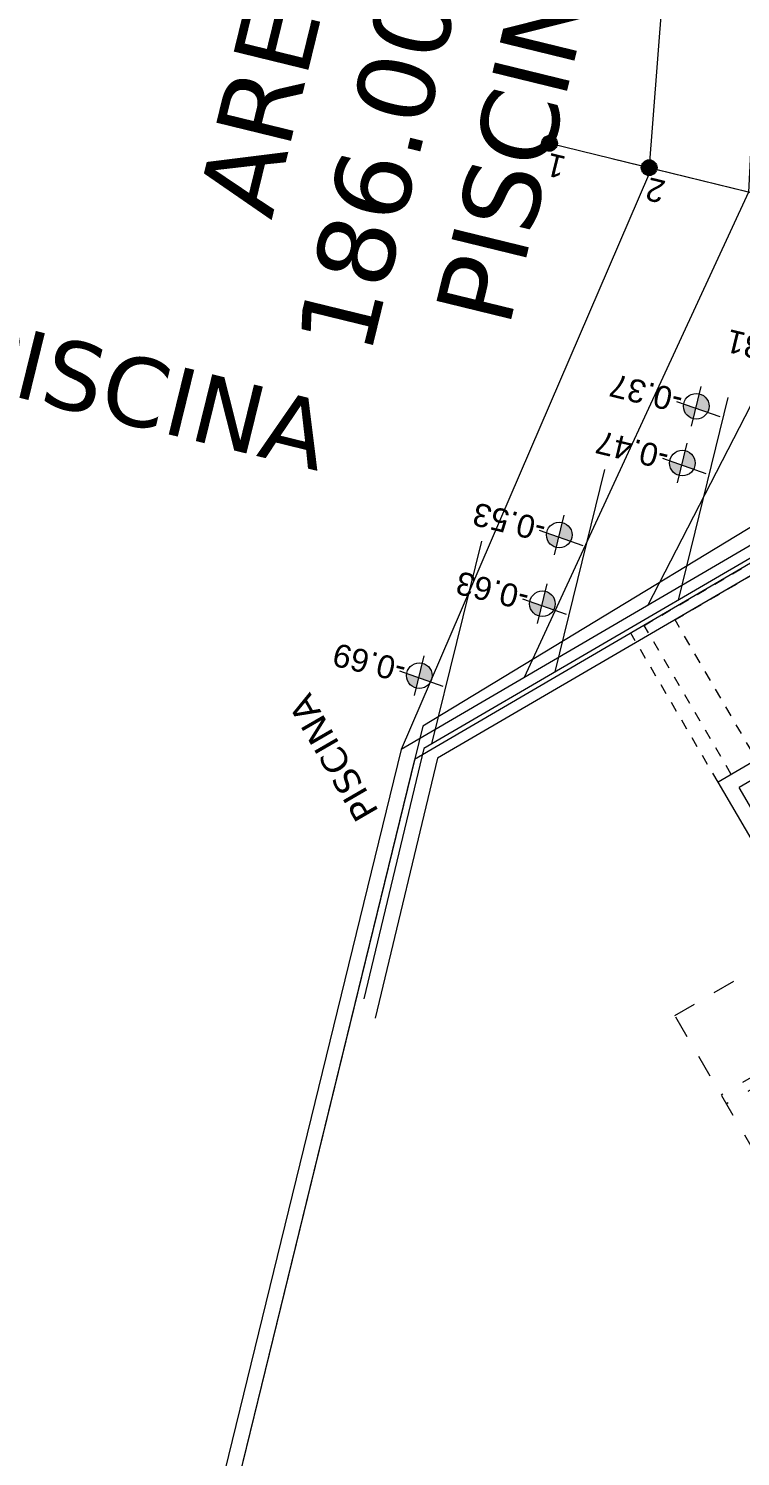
# Model space of a CAD drawing. Header units: millimetres. Extents: x 547073 to 557369, y 9424164 to 9429566.
# Drawn here: x 548943.21 to 548950.16, y 9427007.95 to 9427021.89 of the extents above; entities that cross this region are included whole.
import ezdxf
from ezdxf.enums import TextEntityAlignment as Align

# ---------------------------------------------------------------- set-up
doc = ezdxf.new("R2010")
doc.units = ezdxf.units.MM
doc.linetypes.add('Dash', pattern=[6.35, 3.175, -3.175])
for name, color, linetype, lineweight in [('- Cotas', 173, 'Continuous', 13), ('- Lineas', 177, 'Continuous', 9), ('- Proyección', 8, 'Dash', 13), ('- Texto', 5, 'Continuous', 13), ('VIGUETAS', 251, 'Dash', 13), ('Z - TRAZADO AREAS VERDES', 3, 'Continuous', 9), ('Z-TRAZADO LOTES', 1, 'Continuous', 13)]:
    doc.layers.add(name, color=color, linetype=linetype, lineweight=lineweight)
doc.layers.add('Escaleras', color=252, linetype='Continuous')
doc.layers.add('Texto 3', color=171, linetype='Continuous')
doc.styles.add('- Txt K', font='verdana.ttf', dxfattribs={"height": 0.15})
doc.styles.add('- Txt M', font='verdana.ttf', dxfattribs={"height": 0.25})
doc.styles.add('CURVA', font='arial.ttf', dxfattribs={"height": 0.22})

# ---------------------------------------------------------------- blocks, each defined once
blk = doc.blocks.new('698555')
h = blk.add_hatch(color=256)
h.paths.add_polyline_path([(820.004, 1630.4), (820.004, 1630.545), (819.883, 1630.556, 0.062798), (819.879, 1630.525, 0.414214)])
h.paths.add_polyline_path([(820.129, 1630.533, 0.397274), (820.004, 1630.65), (820.004, 1630.545)])
for p, q in [((820.004, 1630.725), (820.004, 1630.325)), ((820.204, 1630.525), (819.756, 1630.569))]:
    blk.add_line(p, q)
blk.add_circle((820.004, 1630.525), 0.125)

msp = doc.modelspace()

# ---------------------------------------------------------------- hatches: boundary and pattern name
at = {"layer": '- Cotas'}
h = msp.add_hatch(color=256, dxfattribs=at)
edge = h.paths.add_edge_path()
edge.add_arc((548948.294, 9427020.774), 0.0738, 0, 360)
h = msp.add_hatch(color=256, dxfattribs=at)
edge = h.paths.add_edge_path()
edge.add_arc((548949.266, 9427020.536), 0.0738, 0, 360)

# ---------------------------------------------------------------- linework, layer by layer
for points in [[(548949.742, 9427026.693), (548949.26, 9427020.462), (548946.847, 9427014.854)], [(548950.507, 9427025.615), (548950.237, 9427020.298), (548948.048, 9427015.556)], [(548951.273, 9427024.536), (548951.208, 9427020.061), (548949.249, 9427016.258)], [(548948.294, 9427020.774), (548952.788, 9427019.675), (548952.617, 9427020.173)], [(548948.903, 9427020.625), (548952.788, 9427019.675), (548952.406, 9427019.312)]]:
    msp.add_lwpolyline(points, dxfattribs=at)
at = {"layer": '- Lineas'}
for points in [[(548946.978, 9427014.757), (548944.207, 9427003.426), (548938.379, 9427004.851), (548944.317, 9427029.136), (548950.145, 9427027.711), (548949.907, 9427026.739), (548952.97, 9427022.424), (548951.782, 9427017.567)], [(548946.847, 9427014.854), (548944.097, 9427003.607), (548938.56, 9427004.961), (548944.427, 9427028.954), (548949.964, 9427027.6), (548949.742, 9427026.693), (548952.804, 9427022.378), (548951.651, 9427017.663)]]:
    msp.add_lwpolyline(points, close=True, dxfattribs=at)
for points in [[(548952.622, 9427019.797), (548952.086, 9427017.618), (548947.201, 9427014.768), (548946.592, 9427012.23)], [(548952.441, 9427019.692), (548951.955, 9427017.714), (548947.069, 9427014.865), (548946.483, 9427012.418)], [(548949.551, 9427016.312), (548950.037, 9427018.29)], [(548948.349, 9427015.611), (548948.835, 9427017.588)], [(548947.147, 9427014.91), (548947.633, 9427016.887)], [(548952.634, 9427016.111), (548949.94, 9427014.533)], [(548952.58, 9427015.906), (548950.144, 9427014.481)], [(548950.772, 9427013.111), (548949.938, 9427014.535)], [(548950.825, 9427013.316), (548950.144, 9427014.481)]]:
    msp.add_lwpolyline(points, dxfattribs=at)
at = {"layer": '- Proyección', "ltscale": 0.07}
msp.add_lwpolyline([(548953.446, 9427005.519), (548949.516, 9427012.256), (548971.8, 9427025.257), (548975.731, 9427018.52)], close=True, dxfattribs=at)
for points in [[(548972.254, 9427024.48), (548949.969, 9427011.479)], [(548972.304, 9427024.393), (548950.02, 9427011.392)]]:
    msp.add_lwpolyline(points, dxfattribs=at)
at = {"lineweight": 35}
msp.add_lwpolyline([(548940.893, 9426997.03, -0.032083), (548995.696, 9427028.56), (549015.01, 9427037.566, -0.012444), (549037.713, 9427046.894), (549065.143, 9427152.373), (549067.469, 9427162.495), (549067.737, 9427162.349), (549071.918, 9427178.427), (549066.211, 9427182.574), (549062.407, 9427185.958), (549058.867, 9427189.558), (549055.376, 9427193.179), (549051.94, 9427196.844), (549048.741, 9427200.725), (549045.925, 9427204.915), (549043.231, 9427209.196), (549040.807, 9427213.664), (549031.59, 9427231.046), (549024.17, 9427242.041), (549014.473, 9427254.476)], format="xyb", dxfattribs=at)
at = {"layer": 'Escaleras'}
for centre in [(548948.294, 9427020.774), (548949.266, 9427020.536)]:
    msp.add_circle(centre, 0.0738, dxfattribs=at)
at = {"layer": 'VIGUETAS', "ltscale": 0.03}
for points in [[(548950.068, 9427014.611), (548949.217, 9427016.066), (548950.37, 9427016.74)], [(548950.368, 9427014.664), (548949.519, 9427016.12), (548950.673, 9427016.793)], [(548949.938, 9427014.535), (548949.087, 9427015.99)]]:
    msp.add_lwpolyline(points, dxfattribs=at)
at = {"layer": 'Z - TRAZADO AREAS VERDES', "transparency": 33554684}
msp.add_lwpolyline([(548922.728, 9427001.472), (548923.631, 9427005.163), (548932.762, 9427002.93), (548946.443, 9427058.882), (548998.638, 9427046.119, -0.418498), (548999.769, 9427044.224), (548999.22, 9427042.109), (548999.074, 9427042.147), (548995.696, 9427028.56, 0.036821), (548940.893, 9426997.03), (548922.728, 9427001.472)], format="xyb", close=True, dxfattribs=at)
at = {"layer": 'Z-TRAZADO LOTES'}
msp.add_lwpolyline([(548938.379, 9427004.851), (548944.317, 9427029.136), (548950.145, 9427027.711), (548950.145, 9427027.711), (548953.08, 9427022.875), (548951.893, 9427018.018), (548947.057, 9427015.083), (548944.207, 9427003.426)], close=True, dxfattribs=at)

# ---------------------------------------------------------------- block references
at = {"layer": '- Cotas', "rotation": 166.2597711132194}
for p in [(550133.546, 9428407.302), (550133.41, 9428406.747), (550132.209, 9428406.045), (550132.045, 9428405.373), (550130.844, 9428404.671)]:
    msp.add_blockref('698555', p, dxfattribs=at)

# ---------------------------------------------------------------- texts
at = {"layer": '- Texto', "attachment_point": 7, "style": '- Txt M'}
for s, insert, char_height, width, rotation in [('\\pxt5;PISCINA', (548942.49, 9427018.43), 0.672, 5.31933, 346.2088), ('\\pxqc,t5;PISCINA', (548946.737, 9427014.078), 0.25, 1.75152, 120.1069)]:
    msp.add_mtext(s, dxfattribs=dict(at, insert=insert, char_height=char_height, width=width, rotation=rotation))
at = {"layer": 'Texto 3', "style": 'CURVA'}
for s, p in [('1', (548948.355, 9427020.552)), ('2', (548949.327, 9427020.314)), ('-0.31', (548950.374, 9427018.766)), ('-0.37', (548949.238, 9427018.332)), ('-0.47', (548949.102, 9427017.777)), ('-0.53', (548947.901, 9427017.074)), ('-0.63', (548947.737, 9427016.403)), ('-0.69', (548946.536, 9427015.701))]:
    msp.add_text(s, height=0.225, rotation=166.3131, dxfattribs=at).set_placement(p, align=Align.MIDDLE_CENTER)
at = {"layer": 'Z-TRAZADO LOTES', "transparency": 33554684, "insert": (548946.808, 9427021.321), "char_height": 0.75, "width": 12.72534, "attachment_point": 5, "rotation": 76.2598, "style": '- Txt K'}
msp.add_mtext('AREA:\\P 186.00 m2\\PPISCINA', dxfattribs=at)

doc.saveas('drawing.dxf')
